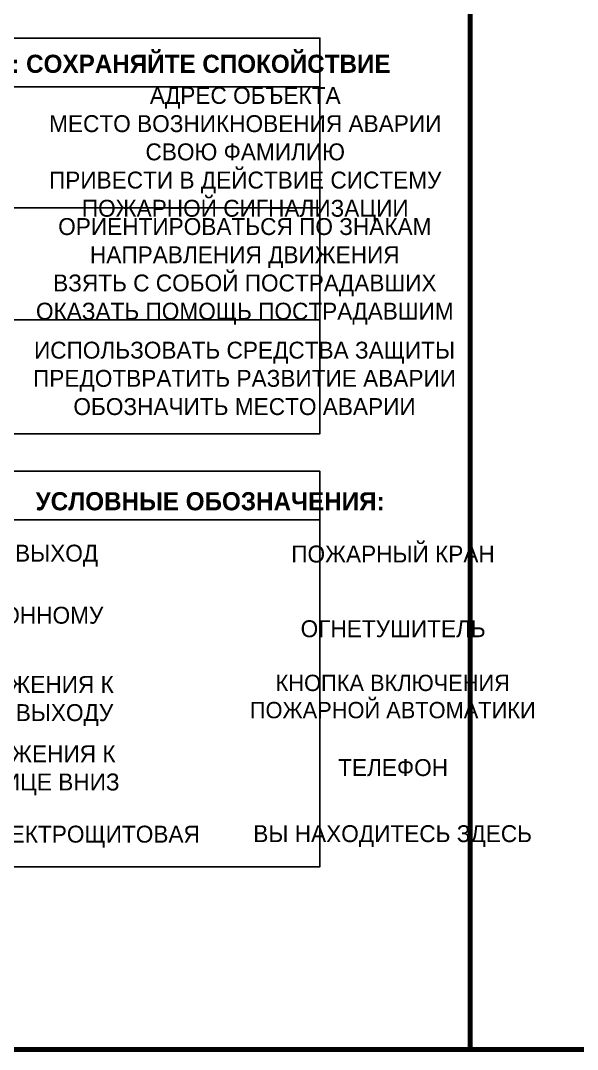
# Model space of a CAD drawing. Header units: millimetres. Extents: x 13810 to 67229, y 12374 to 21950.
# Drawn here: x 34834 to 34926.2, y 18693 to 18863.2 of the extents above; entities that cross this region are included whole.
import ezdxf

# ---------------------------------------------------------------- set-up
doc = ezdxf.new("R2010")
doc.units = ezdxf.units.MM
doc.styles.add('обычный', font='arial.ttf')

msp = doc.modelspace()

# ---------------------------------------------------------------- linework, layer by layer
at = {"color": 2, "lineweight": 100}
for points in [[(34308.39, 19088), (34908.39, 19088), (34908.39, 18693), (34308.39, 18693)], [(34908.39, 19088), (35508.39, 19088), (35508.39, 18693), (34908.39, 18693)]]:
    msp.add_lwpolyline(points, close=True, dxfattribs=at)
for points in [[(34739.78, 18852.26), (34883.54, 18852.26), (34883.54, 18860.31), (34739.78, 18860.31)], [(34739.78, 18852.26), (34883.54, 18852.26), (34883.54, 18794.86), (34739.78, 18794.86)], [(34739.78, 18780.61), (34883.54, 18780.61), (34883.54, 18788.66), (34739.78, 18788.66)], [(34739.78, 18780.61), (34883.54, 18780.61), (34883.54, 18723.21), (34739.78, 18723.21)]]:
    msp.add_lwpolyline(points, close=True)
for points in [[(34798.19, 18832.26), (34739.78, 18832.26), (34883.54, 18832.26)], [(34798.19, 18813.69), (34739.78, 18813.69), (34883.54, 18813.69)]]:
    msp.add_lwpolyline(points)

# ---------------------------------------------------------------- texts
at = {"lineweight": 0, "attachment_point": 5, "style": 'обычный'}
for s, insert, char_height, width in [('{\\fProxima Nova Rg|b1|i0|c204|p2;ДЕЙСТВИЯ ПРИ АВАРИИ: СОХРАНЯЙТЕ СПОКОЙСТВИЕ\\H1.6644x; }', (34838.72, 18855.63), 3, 175.1736), ('\\pi-8.4,l8.4,t8.4;{\\fProxima Nova Rg|b0|i0|c204|p2;АДРЕС ОБЪЕКТА\\PМЕСТО ВОЗНИКНОВЕНИЯ АВАРИИ\\PСВОЮ ФАМИЛИЮ\\PПРИВЕСТИ В ДЕЙСТВИЕ СИСТЕМУ \\PПОЖАРНОЙ СИГНАЛИЗАЦИИ}', (34871.17, 18841.09), 2.8, 126.6484), ('\\pi-8.4,l8.4,t8.4;{\\fProxima Nova Rg|b0|i0|c204|p2;ОРИЕНТИРОВАТЬСЯ ПО ЗНАКАМ \\PНАПРАВЛЕНИЯ ДВИЖЕНИЯ\\PВЗЯТЬ С СОБОЙ ПОСТРАДАВШИХ\\PОКАЗАТЬ ПОМОЩЬ ПОСТРАДАВШИМ}', (34871.1, 18821.73), 2.8, 126.6484), ('\\pi-8.4,l8.4,t8.4;{\\fProxima Nova Rg|b0|i0|c204|p2;ИСПОЛЬЗОВАТЬ СРЕДСТВА ЗАЩИТЫ \\PПРЕДОТВРАТИТЬ РАЗВИТИЕ АВАРИИ\\PОБОЗНАЧИТЬ МЕСТО АВАРИИ}', (34871.05, 18804), 2.8, 126.6484), ('{\\fProxima Nova Rg|b1|i0|c204|p2;УСЛОВНЫЕ ОБОЗНАЧЕНИЯ:\\H1.1997x; }', (34865.36, 18783.67), 3, 175.1736), ('\\pi-8.4,l8.4,t8.4;{\\fProxima Nova Rg|b0|i0|c204|p2;ЭВАКУАЦИОННЫЙ ВЫХОД\\H1.6404x; }', (34822.17, 18774.7), 2.8, 126.6484), ('\\pi-8.4,l8.4,t8.4;{\\fProxima Nova Rg|b0|i0|c204|p2;ПОЖАРНЫЙ КРАН\\H1.6404x; }', (34895.63, 18774.94), 2.8, 126.6484), ('\\pi-8.4,l8.4,t8.4;{\\fProxima Nova Rg|b0|i0|c204|p2;ПУТЬ К ЭВАКУАЦИОННОМУ \\PВЫХОДУ }', (34822.18, 18762.09), 2.8, 126.6484), ('\\pi-8.4,l8.4,t8.4;{\\fProxima Nova Rg|b0|i0|c204|p2;ОГНЕТУШИТЕЛЬ\\H1.1997x; }', (34895.65, 18762.58), 2.8, 126.6484), ('\\pi-8.4,l8.4,t8.4;{\\fProxima Nova Rg|b0|i0|c204|p2;НАПРАВЛЕНИЕ ДВИЖЕНИЯ К \\PЭВАКУАЦИОННОМУ ВЫХОДУ}', (34822.27, 18750.65), 2.8, 126.6484), ('\\pi-8.1,l8.1,t8.1;{\\fProxima Nova Rg|b0|i0|c204|p2;КНОПКА ВКЛЮЧЕНИЯ\\PПОЖАРНОЙ АВТОМАТИКИ}', (34895.59, 18751.37), 2.7, 126.6484), ('\\pi-8.4,l8.4,t8.4;{\\fProxima Nova Rg|b0|i0|c204|p2;НАПРАВЛЕНИЕ ДВИЖЕНИЯ К \\PВЫХОДУ ПО ЛЕСТНИЦЕ ВНИЗ}', (34822.56, 18739.17), 2.8, 126.6484), ('\\pi-8.4,l8.4,t8.4;{\\fProxima Nova Rg|b0|i0|c204|p2;ТЕЛЕФОН\\H1.1997x; }', (34895.64, 18739.61), 2.8, 126.6484), ('\\pi-8.4,l8.4,t8.4;{\\fProxima Nova Rg|b0|i0|c204|p2;ЭЛЕКТРОЩИТОВАЯ\\H1.1997x; }', (34845.35, 18728.21), 2.8, 126.6484), ('\\pi-8.4,l8.4,t8.4;{\\fProxima Nova Rg|b0|i0|c204|p2;ВЫ НАХОДИТЕСЬ ЗДЕСЬ\\H1.1997x; }', (34895.57, 18728.29), 2.8, 126.6484)]:
    msp.add_mtext(s, dxfattribs=dict(at, insert=insert, char_height=char_height, width=width))

doc.saveas('drawing.dxf')
